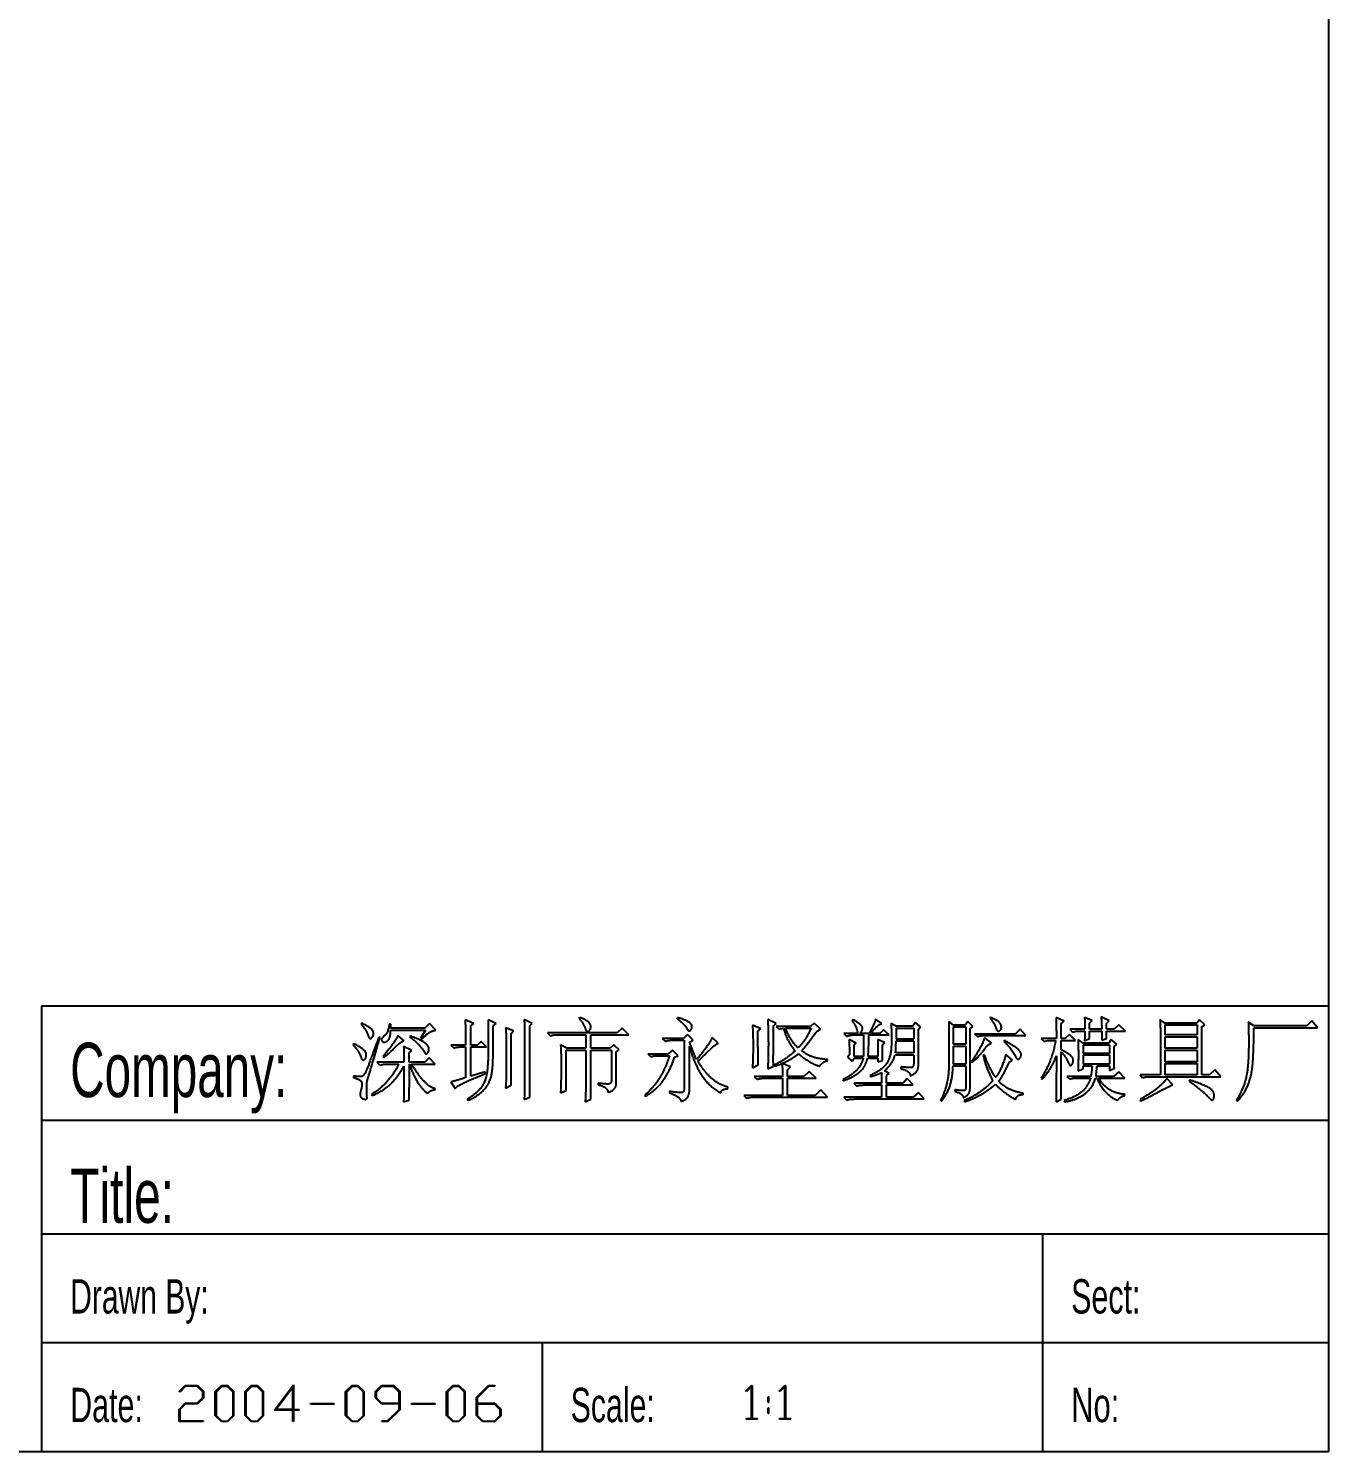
# Model space of a CAD drawing. Extents: x -97 to 297, y -189 to 89.
# Drawn here: x 188.5 to 296.6, y -189 to -70.6 of the extents above; entities that cross this region are included whole.
import ezdxf

# ---------------------------------------------------------------- set-up
doc = ezdxf.new("R2010")
doc.units = 0
doc.header["$MEASUREMENT"] = 0
doc.linetypes.add('SOLID', pattern=[0])
doc.layers.add('255', color=7, linetype='SOLID')

msp = doc.modelspace()

# ---------------------------------------------------------------- linework, layer by layer
at = {"layer": '255', "color": 0, "linetype": 'SOLID'}
for p, q in [((296.636, 89.049), (296.636, -189.049)), ((189.61, -152.001), (189.61, -189.049)), ((296.636, -152.001), (189.61, -152.001)), ((216.248, -153.404), (216.182, -153.49)), ((218.638, -153.49), (218.513, -153.49)), ((218.638, -153.49), (218.638, -153.832)), ((221.482, -153.832), (218.638, -153.832)), ((221.87, -153.443), (221.482, -153.832)), ((222.391, -153.983), (221.87, -153.443)), ((225.551, -153.424), (224.84, -153.12)), ((225.314, -153.641), (225.551, -153.424)), ((225.314, -155.234), (225.314, -153.641)), ((227.401, -153.424), (226.736, -153.12)), ((227.164, -153.641), (227.401, -153.424)), ((228.869, -154.049), (228.197, -153.793)), ((230.396, -153.424), (229.751, -153.101)), ((230.206, -153.641), (230.396, -153.424)), ((230.206, -158.619), (230.206, -153.641)), ((234.327, -153.016), (234.347, -152.93)), ((237.882, -153.812), (237.474, -154.22)), ((238.461, -154.372), (237.882, -153.812)), ((242.465, -153.035), (242.484, -152.93)), ((249.424, -153.878), (248.732, -153.575)), ((249.187, -154.069), (249.424, -153.878)), ((250.694, -153.424), (250.003, -153.101)), ((250.457, -153.661), (250.694, -153.424)), ((250.457, -153.661), (250.457, -156.097)), ((250.714, -153.68), (250.951, -153.917)), ((253.558, -153.68), (250.714, -153.68)), ((250.951, -153.917), (251.32, -153.832)), ((251.471, -153.832), (253.605, -153.832)), ((253.861, -153.404), (253.558, -153.68)), ((254.382, -153.917), (253.861, -153.404)), ((257.094, -153.101), (257.008, -153.187)), ((259.483, -153.424), (258.97, -153.082)), ((259.227, -153.556), (259.483, -153.424)), ((260.26, -153.404), (260.715, -153.661)), ((260.668, -153.812), (260.668, -154.741)), ((260.668, -153.812), (262.137, -153.812)), ((262.071, -153.661), (260.715, -153.661)), ((262.289, -153.358), (262.071, -153.661)), ((262.137, -153.812), (262.137, -154.741)), ((262.716, -153.727), (262.289, -153.358)), ((262.526, -153.898), (262.716, -153.727)), ((262.526, -156.959), (262.526, -153.898)), ((265.455, -153.575), (265.047, -153.272)), ((265.409, -153.727), (265.409, -155.168)), ((265.409, -153.727), (266.469, -153.727)), ((266.423, -153.575), (265.455, -153.575)), ((266.64, -153.272), (266.423, -153.575)), ((266.469, -153.727), (266.469, -155.168)), ((267.068, -153.68), (266.64, -153.272)), ((266.831, -153.812), (267.068, -153.68)), ((266.831, -158.704), (266.831, -153.812)), ((268.537, -152.93), (268.47, -152.969)), ((270.992, -153.898), (270.604, -154.286)), ((271.466, -154.438), (270.992, -153.898)), ((274.646, -153.253), (273.981, -152.93)), ((274.389, -153.443), (274.646, -153.253)), ((274.389, -154.694), (274.389, -153.443)), ((275.12, -153.917), (275.357, -154.154)), ((276.371, -153.917), (275.12, -153.917)), ((276.977, -153.187), (276.352, -152.93)), ((276.76, -153.404), (276.977, -153.187)), ((276.76, -153.917), (276.76, -153.404)), ((277.774, -153.917), (276.76, -153.917)), ((278.399, -153.206), (277.727, -152.883)), ((278.162, -153.424), (278.399, -153.206)), ((278.162, -153.917), (278.162, -153.424)), ((278.807, -153.917), (278.162, -153.917)), ((279.196, -153.556), (278.807, -153.917)), ((279.755, -154.069), (279.196, -153.556)), ((283.027, -153.404), (282.619, -153.101)), ((285.681, -153.404), (283.027, -153.404)), ((283.027, -153.556), (283.027, -154.391)), ((283.027, -153.556), (285.7, -153.556)), ((285.918, -153.12), (285.681, -153.404)), ((285.7, -153.556), (285.7, -154.391)), ((286.345, -153.556), (285.918, -153.12)), ((286.089, -153.68), (286.345, -153.556)), ((286.089, -157.709), (286.089, -153.68)), ((290.421, -153.641), (289.966, -153.338)), ((294.839, -153.641), (290.421, -153.641)), ((290.421, -153.793), (295.721, -153.793)), ((295.247, -153.206), (294.839, -153.641)), ((295.721, -153.793), (295.247, -153.206)), ((215.556, -155.102), (215.517, -155.215)), ((217.756, -154.609), (217.651, -154.589)), ((218.638, -153.983), (221.548, -153.983)), ((219.224, -154.457), (219.737, -154.865)), ((220.277, -154.457), (220.211, -154.543)), ((221.548, -153.983), (221.12, -154.694)), ((221.12, -154.694), (221.206, -154.76)), ((224.86, -154.115), (224.86, -155.234)), ((226.177, -154.931), (225.874, -155.234)), ((226.604, -155.386), (226.177, -154.931)), ((228.244, -154.694), (228.244, -157.822)), ((228.652, -154.267), (228.869, -154.049)), ((228.652, -157.775), (228.652, -154.267)), ((229.771, -154.115), (229.771, -158.657)), ((231.673, -154.22), (231.91, -154.457)), ((237.474, -154.22), (231.673, -154.22)), ((232.517, -154.372), (234.867, -154.372)), ((234.867, -154.372), (234.867, -155.491)), ((235.275, -154.372), (238.461, -154.372)), ((235.275, -155.491), (235.275, -154.372)), ((241.233, -154.675), (241.47, -154.912)), ((243.005, -154.675), (241.233, -154.675)), ((242.076, -154.826), (243.044, -154.826)), ((243.327, -154.352), (243.005, -154.675)), ((243.044, -154.826), (243.044, -158.856)), ((243.801, -154.826), (243.327, -154.352)), ((243.498, -154.997), (243.801, -154.826)), ((245.888, -155.083), (245.375, -154.609)), ((256.317, -154.267), (256.554, -154.504)), ((257.482, -154.267), (256.317, -154.267)), ((257.35, -155.063), (256.771, -154.78)), ((257.16, -154.391), (257.976, -154.391)), ((257.179, -155.215), (257.35, -155.063)), ((258.43, -154.267), (257.653, -154.267)), ((258.411, -154.391), (260.109, -154.391)), ((259.312, -154.267), (258.582, -154.267)), ((259.72, -155.017), (259.141, -154.78)), ((259.615, -153.964), (259.312, -154.267)), ((259.53, -155.215), (259.72, -155.017)), ((260.109, -154.391), (259.615, -153.964)), ((262.137, -154.741), (260.668, -154.741)), ((260.668, -154.865), (262.137, -154.865)), ((262.137, -154.865), (262.137, -155.879)), ((267.2, -154.286), (270.604, -154.286)), ((267.2, -154.286), (267.437, -154.523)), ((268.016, -154.438), (271.466, -154.438)), ((268.016, -154.628), (268.603, -155.083)), ((269.675, -154.846), (269.636, -154.931)), ((272.75, -154.694), (272.987, -154.931)), ((274.001, -154.694), (272.75, -154.694)), ((272.987, -154.931), (273.27, -154.846)), ((273.27, -154.846), (273.935, -154.846)), ((274.731, -154.694), (274.389, -154.694)), ((274.389, -154.846), (275.594, -154.846)), ((274.389, -155.623), (274.389, -154.846)), ((275.1, -154.352), (274.731, -154.694)), ((275.594, -154.846), (275.1, -154.352)), ((275.357, -154.154), (275.641, -154.069)), ((275.641, -154.069), (276.371, -154.069)), ((276.219, -155.063), (275.812, -154.78)), ((278.353, -155.063), (276.219, -155.063)), ((276.352, -154.865), (276.76, -154.675)), ((276.76, -154.069), (277.774, -154.069)), ((276.76, -154.675), (276.76, -154.069)), ((277.774, -154.069), (277.774, -154.826)), ((277.774, -154.826), (278.182, -154.675)), ((278.162, -154.069), (279.755, -154.069)), ((278.57, -154.78), (278.353, -155.063)), ((279.044, -155.149), (278.57, -154.78)), ((282.666, -154.504), (282.666, -157.709)), ((285.7, -154.391), (283.027, -154.391)), ((283.027, -154.543), (283.027, -155.491)), ((283.027, -154.543), (285.7, -154.543)), ((285.7, -154.543), (285.7, -155.491)), ((217.993, -156.182), (218.078, -156.268)), ((220.409, -155.689), (219.718, -155.339)), ((220.172, -155.879), (220.409, -155.689)), ((220.172, -156.656), (220.172, -155.879)), ((221.831, -156.287), (221.482, -156.656)), ((222.344, -156.808), (221.831, -156.287)), ((223.655, -155.234), (223.892, -155.471)), ((224.86, -155.234), (223.655, -155.234)), ((224.471, -155.386), (224.86, -155.386)), ((224.86, -155.386), (224.86, -157.946)), ((225.874, -155.234), (225.314, -155.234)), ((225.314, -155.386), (226.604, -155.386)), ((225.314, -157.822), (225.314, -155.386)), ((233.294, -155.491), (232.773, -155.215)), ((233.228, -155.642), (234.867, -155.642)), ((233.228, -159.007), (233.228, -155.642)), ((234.867, -155.491), (233.294, -155.491)), ((234.867, -155.642), (234.867, -158.486)), ((236.888, -155.491), (235.275, -155.491)), ((235.275, -155.642), (237, -155.642)), ((235.275, -158.657), (235.275, -155.642)), ((237.191, -155.215), (236.888, -155.491)), ((237, -155.642), (237, -158.098)), ((237.645, -155.623), (237.191, -155.215)), ((237.408, -155.794), (237.645, -155.623)), ((237.408, -158.381), (237.408, -155.794)), ((240.029, -155.965), (241.707, -155.965)), ((240.029, -155.965), (240.266, -156.202)), ((240.872, -156.116), (241.82, -156.116)), ((242.076, -155.642), (241.707, -155.965)), ((242.55, -156.116), (242.076, -155.642)), ((242.247, -156.248), (242.55, -156.116)), ((243.479, -159.112), (243.479, -155.32)), ((256.791, -156.05), (256.62, -156.248)), ((256.62, -156.248), (257.028, -156.571)), ((257.179, -156.182), (257.179, -155.215)), ((257.956, -156.182), (257.179, -156.182)), ((259.161, -156.182), (258.345, -156.182)), ((260.583, -156.031), (262.137, -156.031)), ((262.137, -155.879), (260.63, -155.879)), ((262.137, -156.031), (262.137, -156.761)), ((266.469, -155.168), (265.409, -155.168)), ((265.409, -155.32), (265.409, -156.808)), ((265.409, -155.32), (266.469, -155.32)), ((266.469, -155.32), (266.469, -156.808)), ((268.016, -156.05), (267.911, -156.097)), ((270.367, -156.485), (269.807, -156.011)), ((276.219, -155.215), (276.219, -155.926)), ((276.219, -155.215), (278.419, -155.215)), ((278.419, -155.926), (276.219, -155.926)), ((276.219, -156.05), (276.219, -156.808)), ((276.219, -156.05), (278.419, -156.05)), ((278.419, -155.215), (278.419, -155.926)), ((278.419, -156.05), (278.419, -156.808)), ((278.807, -155.339), (279.044, -155.149)), ((285.7, -155.491), (283.027, -155.491)), ((283.027, -155.642), (283.027, -156.637)), ((283.027, -155.642), (285.7, -155.642)), ((285.7, -155.642), (285.7, -156.637)), ((217.499, -156.656), (217.736, -156.893)), ((219.737, -156.656), (217.499, -156.656)), ((217.736, -156.893), (218.039, -156.808)), ((218.039, -156.808), (219.329, -156.808)), ((221.482, -156.656), (220.172, -156.656)), ((220.172, -156.808), (220.172, -158.77)), ((220.172, -156.808), (220.211, -156.808)), ((220.363, -156.808), (222.344, -156.808)), ((226.499, -157.453), (225.314, -157.822)), ((226.519, -157.604), (226.499, -157.453)), ((248.732, -157.13), (249.206, -156.874)), ((250.003, -157.216), (250.477, -156.979)), ((250.543, -156.893), (250.609, -156.998)), ((251.879, -157.045), (251.188, -156.761)), ((251.642, -157.282), (251.879, -157.045)), ((251.642, -157.841), (251.642, -157.282)), ((253.453, -157.433), (252.998, -157.841)), ((254.013, -157.993), (253.453, -157.433)), ((254.961, -156.524), (254.961, -156.419)), ((257.028, -156.571), (257.179, -156.334)), ((257.179, -156.334), (257.937, -156.334)), ((258.298, -156.334), (259.161, -156.334)), ((259.161, -156.334), (259.161, -156.637)), ((259.161, -156.637), (259.549, -156.505)), ((260.109, -157.604), (259.701, -157.367)), ((261.057, -157.045), (261.057, -157.196)), ((266.469, -156.808), (265.409, -156.808)), ((265.409, -156.959), (266.469, -156.959)), ((266.469, -156.959), (266.469, -158.77)), ((266.897, -156.637), (266.982, -156.676)), ((270.064, -156.676), (270.367, -156.485)), ((275.812, -157.387), (276.219, -157.216)), ((278.419, -156.808), (276.219, -156.808)), ((276.219, -156.959), (276.977, -156.959)), ((276.219, -157.216), (276.219, -156.959)), ((277.385, -156.959), (278.419, -156.959)), ((278.419, -156.959), (278.419, -157.348)), ((278.419, -157.348), (278.827, -157.15)), ((279.196, -157.453), (278.761, -157.841)), ((279.709, -157.993), (279.196, -157.453)), ((285.7, -156.637), (283.027, -156.637)), ((283.027, -156.761), (283.027, -157.709)), ((283.027, -156.761), (285.7, -156.761)), ((285.7, -156.761), (285.7, -157.709)), ((287.169, -157.301), (286.734, -157.709)), ((287.682, -157.861), (287.169, -157.301)), ((215.537, -157.822), (215.537, -157.927)), ((223.655, -158.296), (223.997, -158.856)), ((228.197, -158.809), (228.671, -158.572)), ((235.901, -158.401), (235.901, -158.533)), ((248.864, -157.841), (249.101, -158.078)), ((251.234, -157.841), (248.864, -157.841)), ((249.68, -157.993), (251.234, -157.993)), ((251.234, -157.993), (251.234, -159.415)), ((252.998, -157.841), (251.642, -157.841)), ((251.642, -157.993), (254.013, -157.993)), ((251.642, -159.415), (251.642, -157.993)), ((256.231, -158.098), (256.297, -158.183)), ((257.16, -158.401), (257.397, -158.638)), ((259.464, -158.401), (257.16, -158.401)), ((257.976, -158.552), (259.464, -158.552)), ((258.516, -157.756), (258.535, -157.861)), ((259.464, -157.519), (259.464, -158.401)), ((259.464, -158.552), (259.464, -159.567)), ((259.872, -157.775), (260.109, -157.604)), ((259.872, -158.401), (259.872, -157.775)), ((261.255, -158.401), (259.872, -158.401)), ((259.872, -158.552), (262.09, -158.552)), ((259.872, -159.567), (259.872, -158.552)), ((261.597, -158.012), (261.255, -158.401)), ((262.09, -158.552), (261.597, -158.012)), ((272.73, -158.012), (272.816, -158.078)), ((274.883, -157.841), (275.12, -158.078)), ((276.864, -157.841), (274.883, -157.841)), ((275.12, -158.078), (275.404, -157.993)), ((275.404, -157.993), (276.845, -157.993)), ((277.253, -157.993), (277.385, -157.993)), ((278.761, -157.841), (277.3, -157.841)), ((277.537, -157.993), (279.709, -157.993)), ((280.96, -157.709), (281.177, -157.946)), ((282.666, -157.709), (280.96, -157.709)), ((281.756, -157.861), (287.682, -157.861)), ((285.7, -157.709), (283.027, -157.709)), ((283.699, -158.533), (283.178, -158.012)), ((285.075, -158.144), (285.055, -158.249)), ((286.734, -157.709), (286.089, -157.709)), ((217.044, -159.33), (217.091, -159.434)), ((219.718, -159.955), (220.192, -159.823)), ((222.344, -158.941), (222.344, -158.856)), ((225.011, -159.738), (225.077, -159.842)), ((229.751, -159.757), (230.225, -159.567)), ((232.773, -159.197), (233.228, -159.007)), ((234.821, -159.955), (235.295, -159.738)), ((239.772, -159.415), (239.811, -159.501)), ((241.839, -159.093), (241.82, -159.197)), ((246.684, -158.856), (246.684, -158.723)), ((248.002, -159.415), (248.239, -159.652)), ((251.234, -159.415), (248.002, -159.415)), ((248.818, -159.567), (254.961, -159.567)), ((253.946, -159.415), (251.642, -159.415)), ((254.401, -158.96), (253.946, -159.415)), ((254.961, -159.567), (254.401, -158.96)), ((256.317, -159.567), (256.554, -159.804)), ((259.464, -159.567), (256.317, -159.567)), ((257.16, -159.718), (263.019, -159.718)), ((262.09, -159.567), (259.872, -159.567)), ((262.526, -159.178), (262.09, -159.567)), ((263.019, -159.718), (262.526, -159.178)), ((264.356, -159.823), (264.461, -159.889)), ((265.56, -158.96), (265.56, -159.093)), ((271.249, -159.349), (271.249, -159.244)), ((273.981, -159.955), (274.409, -159.738)), ((279.689, -159.434), (279.689, -159.33)), ((280.96, -159.757), (281.006, -159.889)), ((288.952, -159.823), (289.065, -159.908)), ((266.337, -159.842), (266.357, -159.955)), ((274.646, -159.842), (274.692, -159.955)), ((296.636, -161.509), (189.61, -161.509)), ((296.636, -170.974), (189.61, -170.974)), ((272.852, -170.974), (272.852, -189.049)), ((296.636, -180.012), (189.61, -180.012)), ((231.231, -180.012), (231.231, -189.049)), ((208.979, -185.605), (210.562, -183.51)), ((210.562, -183.51), (210.562, -185.548)), ((201.05, -184.056), (201.559, -183.553)), ((201.111, -184.102), (201.05, -184.056)), ((201.59, -183.624), (201.111, -184.102)), ((201.559, -183.553), (202.577, -183.553)), ((202.545, -183.624), (201.59, -183.624)), ((203.019, -184.095), (202.545, -183.624)), ((202.545, -185.032), (203.019, -184.561)), ((202.577, -183.553), (203.092, -184.064)), ((203.092, -184.578), (202.577, -185.09)), ((203.019, -184.561), (203.019, -184.095)), ((203.092, -184.578), (203.092, -184.064)), ((204.045, -184.064), (204.559, -183.553)), ((204.045, -186.057), (204.045, -184.064)), ((204.59, -183.627), (204.118, -184.101)), ((204.118, -184.101), (204.118, -186.058)), ((204.559, -183.553), (205.076, -183.553)), ((205.06, -183.627), (204.59, -183.627)), ((205.532, -184.101), (205.06, -183.627)), ((205.076, -183.553), (205.59, -184.064)), ((205.532, -186.058), (205.532, -184.101)), ((205.59, -186.057), (205.59, -184.064)), ((206.531, -184.064), (207.045, -183.553)), ((206.531, -186.057), (206.531, -184.064)), ((207.075, -183.627), (206.604, -184.101)), ((206.604, -184.101), (206.604, -186.058)), ((207.045, -183.553), (207.562, -183.553)), ((207.546, -183.627), (207.075, -183.627)), ((208.018, -184.101), (207.546, -183.627)), ((207.562, -183.553), (208.076, -184.064)), ((208.018, -186.058), (208.018, -184.101)), ((208.076, -186.057), (208.076, -184.064)), ((210.504, -183.7), (209.125, -185.544)), ((210.504, -185.544), (210.504, -183.7)), ((214.888, -184.064), (215.402, -183.553)), ((214.888, -186.057), (214.888, -184.064)), ((215.433, -183.627), (214.961, -184.101)), ((214.961, -184.101), (214.961, -186.058)), ((215.402, -183.553), (215.919, -183.553)), ((215.903, -183.627), (215.433, -183.627)), ((216.375, -184.101), (215.903, -183.627)), ((215.919, -183.553), (216.433, -184.064)), ((216.375, -186.058), (216.375, -184.101)), ((216.433, -186.057), (216.433, -184.064)), ((217.373, -184.064), (217.888, -183.553)), ((217.373, -184.578), (217.373, -184.064)), ((217.888, -185.09), (217.373, -184.578)), ((217.918, -183.627), (217.446, -184.101)), ((217.446, -184.101), (217.446, -184.57)), ((217.446, -184.57), (217.918, -185.043)), ((217.888, -183.553), (218.906, -183.553)), ((218.874, -183.627), (217.918, -183.627)), ((219.347, -184.101), (218.874, -183.627)), ((218.906, -183.553), (219.42, -184.064)), ((219.347, -185.043), (219.347, -184.101)), ((219.42, -185.559), (219.42, -184.064)), ((223.288, -184.064), (223.802, -183.553)), ((223.288, -186.057), (223.288, -184.064)), ((223.833, -183.627), (223.361, -184.101)), ((223.361, -184.101), (223.361, -186.058)), ((223.802, -183.553), (224.319, -183.553)), ((224.303, -183.627), (223.833, -183.627)), ((224.775, -184.101), (224.303, -183.627)), ((224.319, -183.553), (224.833, -184.064)), ((224.775, -186.058), (224.775, -184.101)), ((224.833, -186.057), (224.833, -184.064)), ((225.773, -184.561), (226.789, -183.553)), ((225.773, -186.057), (225.773, -184.561)), ((226.805, -183.624), (225.846, -184.578)), ((225.846, -184.578), (225.846, -185.032)), ((226.789, -183.553), (227.297, -183.553)), ((227.297, -183.624), (226.805, -183.624)), ((227.297, -183.553), (227.297, -183.624)), ((248.187, -184.015), (248.662, -183.543)), ((248.244, -184.058), (248.187, -184.015)), ((248.651, -183.652), (248.244, -184.058)), ((248.651, -186.299), (248.651, -183.652)), ((248.662, -183.543), (248.705, -183.543)), ((248.705, -183.543), (248.705, -186.299)), ((250.028, -184.506), (250.096, -184.506)), ((250.028, -184.974), (250.028, -184.506)), ((250.096, -184.974), (250.096, -184.506)), ((250.956, -184.015), (251.431, -183.543)), ((251.013, -184.058), (250.956, -184.015)), ((251.42, -183.652), (251.013, -184.058)), ((251.42, -186.299), (251.42, -183.652)), ((251.431, -183.543), (251.473, -183.543)), ((251.473, -183.543), (251.473, -186.299)), ((201.045, -185.543), (201.559, -185.032)), ((201.045, -186.553), (201.045, -185.543)), ((201.59, -185.09), (201.118, -185.559)), ((201.118, -185.559), (201.118, -186.496)), ((201.559, -185.032), (202.545, -185.032)), ((202.577, -185.09), (201.59, -185.09)), ((210.504, -185.605), (208.979, -185.605)), ((210.504, -185.544), (209.125, -185.544)), ((210.504, -186.553), (210.504, -185.605)), ((210.562, -185.548), (211.026, -185.548)), ((210.562, -185.605), (210.562, -186.553)), ((211.026, -185.605), (210.562, -185.605)), ((211.026, -185.605), (211.026, -185.548)), ((211.966, -185.053), (213.94, -185.053)), ((211.966, -185.096), (211.966, -185.053)), ((213.94, -185.096), (211.966, -185.096)), ((213.94, -185.096), (213.94, -185.053)), ((219.347, -185.09), (217.888, -185.09)), ((219.347, -185.043), (217.918, -185.043)), ((218.389, -186.496), (219.347, -185.543)), ((219.42, -185.559), (218.405, -186.553)), ((219.347, -185.543), (219.347, -185.09)), ((220.366, -185.053), (222.34, -185.053)), ((220.366, -185.096), (220.366, -185.053)), ((222.34, -185.096), (220.366, -185.096)), ((222.34, -185.096), (222.34, -185.053)), ((225.846, -185.032), (227.306, -185.032)), ((225.846, -185.116), (225.846, -186.058)), ((227.274, -185.116), (225.846, -185.116)), ((227.747, -185.588), (227.274, -185.116)), ((227.306, -185.032), (227.82, -185.543)), ((227.747, -186.058), (227.747, -185.588)), ((227.82, -186.057), (227.82, -185.543)), ((250.096, -184.974), (250.028, -184.974)), ((250.028, -185.415), (250.096, -185.415)), ((250.028, -185.871), (250.028, -185.415)), ((250.096, -185.871), (250.028, -185.871)), ((250.096, -185.871), (250.096, -185.415)), ((203.054, -186.553), (201.045, -186.553)), ((201.118, -186.496), (203.054, -186.496)), ((203.054, -186.496), (203.054, -186.553)), ((204.559, -186.553), (204.045, -186.057)), ((204.118, -186.058), (204.59, -186.53)), ((205.076, -186.553), (204.559, -186.553)), ((204.59, -186.53), (205.06, -186.53)), ((205.532, -186.058), (205.06, -186.53)), ((205.59, -186.057), (205.076, -186.553)), ((207.045, -186.553), (206.531, -186.057)), ((206.604, -186.058), (207.075, -186.53)), ((207.562, -186.553), (207.045, -186.553)), ((207.075, -186.53), (207.546, -186.53)), ((208.018, -186.058), (207.546, -186.53)), ((208.076, -186.057), (207.562, -186.553)), ((210.562, -186.553), (210.504, -186.553)), ((215.402, -186.553), (214.888, -186.057)), ((214.961, -186.058), (215.433, -186.53)), ((215.919, -186.553), (215.402, -186.553)), ((215.433, -186.53), (215.903, -186.53)), ((216.375, -186.058), (215.903, -186.53)), ((216.433, -186.057), (215.919, -186.553)), ((217.91, -186.496), (218.389, -186.496)), ((217.91, -186.553), (217.91, -186.496)), ((218.405, -186.553), (217.91, -186.553)), ((223.802, -186.553), (223.288, -186.057)), ((223.361, -186.058), (223.833, -186.53)), ((224.319, -186.553), (223.802, -186.553)), ((223.833, -186.53), (224.303, -186.53)), ((224.775, -186.058), (224.303, -186.53)), ((224.833, -186.057), (224.319, -186.553)), ((226.288, -186.553), (225.773, -186.057)), ((225.846, -186.058), (226.318, -186.53)), ((227.306, -186.553), (226.288, -186.553)), ((226.318, -186.53), (227.274, -186.53)), ((227.747, -186.058), (227.274, -186.53)), ((227.82, -186.057), (227.306, -186.553)), ((248.216, -186.299), (248.651, -186.299)), ((248.216, -186.352), (248.216, -186.299)), ((249.14, -186.352), (248.216, -186.352)), ((248.705, -186.299), (249.14, -186.299)), ((249.14, -186.352), (249.14, -186.299)), ((250.985, -186.299), (251.42, -186.299)), ((250.985, -186.352), (250.985, -186.299)), ((251.909, -186.352), (250.985, -186.352)), ((251.473, -186.299), (251.909, -186.299)), ((251.909, -186.352), (251.909, -186.299)), ((-96.636, -189.049), (296.636, -189.049))]:
    msp.add_line(p, q, dxfattribs=at)
for points in [[(216.182, -153.49), (216.636, -154.03), (216.893, -154.826), (217.281, -154.391), (217.091, -153.812), (216.248, -153.404)], [(218.513, -153.49), (218.447, -154.201), (217.822, -154.694), (217.973, -154.997), (218.276, -154.997), (218.638, -154.589), (218.638, -153.983)], [(224.84, -153.12), (224.86, -153.793), (224.86, -154.115)], [(226.736, -153.12), (226.756, -154.267), (226.736, -157.756), (226.025, -159.112), (225.011, -159.738)], [(225.077, -159.842), (225.827, -159.501), (226.841, -158.533), (227.21, -156.998), (227.164, -153.641)], [(228.197, -153.793), (228.244, -154.267), (228.244, -154.694)], [(229.751, -153.101), (229.771, -153.793), (229.771, -154.115)], [(234.327, -153.016), (234.735, -153.556), (234.906, -154.115), (235.143, -154.115), (235.361, -153.661), (234.992, -153.167), (234.347, -152.93)], [(242.465, -153.035), (243.024, -153.443), (243.479, -154.22), (243.801, -153.595), (243.242, -153.167), (242.484, -152.93)], [(248.732, -153.575), (248.779, -154.438), (248.779, -156.248), (248.732, -157.13)], [(250.003, -153.101), (250.049, -154.115), (250.049, -156.182), (250.003, -157.216)], [(251.32, -153.832), (251.557, -154.846), (252.268, -155.728)], [(252.524, -155.471), (251.879, -154.846), (251.471, -153.832)], [(253.605, -153.832), (253.15, -154.826), (252.524, -155.471)], [(252.827, -155.708), (253.321, -155.149), (254.079, -154.03), (254.382, -153.917)], [(257.008, -153.187), (257.397, -153.727), (257.482, -154.267)], [(257.653, -154.267), (257.937, -153.983), (257.785, -153.509), (257.094, -153.101)], [(258.97, -153.082), (258.819, -153.556), (258.43, -154.267)], [(260.26, -153.404), (260.326, -154.76), (260.194, -156.334), (259.464, -157.348), (258.516, -157.756)], [(258.582, -154.267), (258.772, -153.983), (259.227, -153.556)], [(265.047, -153.272), (265.067, -154.154), (265.067, -157.111), (265.001, -158.012), (264.678, -159.244), (264.356, -159.823)], [(268.47, -152.969), (268.859, -153.443), (269.077, -154.135), (269.419, -153.964), (269.438, -153.575), (269.162, -153.206), (268.537, -152.93)], [(273.981, -152.93), (274.001, -153.358), (274.001, -154.694)], [(276.352, -152.93), (276.371, -153.509), (276.371, -153.917)], [(277.727, -152.883), (277.774, -153.424), (277.774, -153.917)], [(282.619, -153.101), (282.666, -154.049), (282.666, -154.504)], [(289.966, -153.338), (290.013, -154.457), (289.966, -157.235), (289.492, -159.046), (288.952, -159.823)], [(289.065, -159.908), (289.795, -159.112), (290.44, -156.979), (290.421, -153.793)], [(215.517, -155.215), (216.011, -155.774), (216.267, -156.571), (216.617, -156.334), (216.617, -155.642), (215.556, -155.102)], [(217.651, -154.589), (216.656, -157.348), (216.333, -157.841), (216.077, -157.861), (215.537, -157.822)], [(215.537, -157.927), (215.992, -158.059), (216.333, -158.381), (215.992, -159.586), (216.703, -159.823), (216.656, -159.415), (216.636, -158.335), (216.874, -157.604), (217.756, -154.609)], [(219.224, -154.457), (218.941, -155.102), (217.993, -156.182)], [(218.078, -156.268), (218.513, -155.926), (219.415, -154.997), (219.737, -154.865)], [(220.211, -154.543), (220.666, -154.865), (221.311, -155.576), (221.614, -156.097), (221.917, -155.491), (221.443, -154.931), (220.277, -154.457)], [(221.206, -154.76), (221.633, -154.306), (222.173, -154.03), (222.391, -153.983)], [(231.91, -154.457), (232.194, -154.372), (232.517, -154.372)], [(241.47, -154.912), (241.754, -154.826), (242.076, -154.826)], [(244.077, -156.439), (243.801, -155.794), (243.498, -154.997)], [(245.375, -154.609), (245.006, -155.386), (244.077, -156.439)], [(244.19, -156.571), (244.788, -156.011), (245.651, -155.149), (245.888, -155.083)], [(249.206, -156.874), (249.187, -156.353), (249.187, -154.069)], [(256.554, -154.504), (256.837, -154.391), (257.16, -154.391)], [(256.771, -154.78), (256.791, -155.452), (256.791, -156.05)], [(257.976, -154.391), (257.976, -155.149), (257.956, -156.182)], [(258.345, -156.182), (258.411, -155.234), (258.411, -154.391)], [(259.141, -154.78), (259.161, -155.491), (259.161, -156.182)], [(260.63, -155.879), (260.668, -155.452), (260.668, -154.865)], [(268.016, -154.628), (267.892, -155.083), (267.2, -156.268), (266.897, -156.637)], [(266.982, -156.676), (267.588, -156.163), (268.366, -155.083), (268.603, -155.083)], [(267.437, -154.523), (267.693, -154.438), (268.016, -154.438)], [(269.636, -154.931), (270.367, -155.642), (270.755, -156.571), (271.144, -156.116), (270.926, -155.623), (270.347, -155.234), (269.675, -154.846)], [(273.935, -154.846), (273.659, -156.59), (272.73, -158.012)], [(275.812, -154.78), (275.831, -155.537), (275.831, -156.59), (275.812, -157.387)], [(276.371, -154.069), (276.371, -154.523), (276.352, -154.865)], [(278.182, -154.675), (278.162, -154.438), (278.162, -154.069)], [(219.718, -155.339), (219.737, -155.794), (219.737, -156.656)], [(223.892, -155.471), (224.148, -155.386), (224.471, -155.386)], [(232.773, -155.215), (232.82, -155.926), (232.82, -158.078), (232.773, -159.197)], [(241.82, -156.116), (241.214, -158.144), (239.772, -159.415)], [(239.811, -159.501), (241.47, -158.619), (242.247, -156.248)], [(240.266, -156.202), (240.522, -156.116), (240.872, -156.116)], [(243.479, -155.32), (244.314, -158.335), (246.086, -159.197)], [(250.477, -156.979), (250.457, -156.485), (250.457, -156.097)], [(252.268, -155.728), (251.642, -156.334), (250.543, -156.893)], [(250.609, -156.998), (251.774, -156.571), (252.571, -155.945)], [(252.571, -155.945), (252.847, -156.248), (253.927, -156.893), (254.335, -156.979)], [(254.961, -156.419), (254.657, -156.439), (253.434, -156.182), (252.827, -155.708)], [(259.549, -156.505), (259.53, -156.116), (259.53, -155.215)], [(259.701, -157.367), (260.431, -156.761), (260.583, -156.031)], [(267.911, -156.097), (268.016, -156.59), (268.451, -157.69), (268.708, -158.183)], [(268.964, -157.907), (268.603, -157.538), (268.016, -156.05)], [(269.807, -156.011), (269.438, -157.301), (268.964, -157.907)], [(272.816, -158.078), (273.659, -157.15), (274.001, -156.116)], [(274.001, -156.116), (274.001, -158.894), (273.981, -159.955)], [(274.389, -155.794), (274.797, -156.202), (275.167, -157.13), (275.508, -156.439), (275.034, -155.926), (274.389, -155.623)], [(274.409, -159.738), (274.389, -158.875), (274.389, -155.794)], [(278.827, -157.15), (278.807, -156.827), (278.807, -155.339)], [(219.329, -156.808), (218.533, -158.42), (217.044, -159.33)], [(217.091, -159.434), (218.77, -158.809), (219.737, -156.998)], [(219.737, -156.998), (219.737, -159.415), (219.718, -159.955)], [(220.211, -156.808), (220.751, -158.533), (221.719, -159.263)], [(222.344, -158.856), (221.528, -158.704), (220.363, -156.808)], [(246.684, -158.723), (245.309, -158.42), (244.19, -156.571)], [(251.188, -156.761), (251.234, -157.301), (251.234, -157.841)], [(254.335, -156.979), (254.487, -156.656), (254.961, -156.524)], [(257.937, -156.334), (257.739, -156.998), (256.857, -157.822), (256.231, -158.098)], [(256.297, -158.183), (257.028, -157.946), (258.127, -157.111), (258.298, -156.334)], [(262.137, -156.761), (262.137, -157.111), (261.683, -157.111), (261.057, -157.045)], [(261.057, -157.196), (261.834, -157.367), (261.853, -157.775)], [(261.853, -157.775), (262.545, -157.519), (262.526, -156.959)], [(264.461, -159.889), (264.981, -159.197), (265.389, -157.841), (265.409, -156.959)], [(269.201, -158.23), (269.722, -157.604), (270.064, -156.676)], [(276.977, -156.959), (276.931, -157.538), (276.864, -157.841)], [(277.3, -157.841), (277.339, -157.472), (277.385, -156.959)], [(224.86, -157.946), (224.281, -158.144), (223.655, -158.296)], [(223.997, -158.856), (224.148, -158.552), (226.519, -157.604)], [(228.244, -157.822), (228.244, -158.23), (228.197, -158.809)], [(228.671, -158.572), (228.652, -158.144), (228.652, -157.775)], [(230.225, -159.567), (230.206, -159.007), (230.206, -158.619)], [(234.867, -158.486), (234.867, -159.178), (234.821, -159.955)], [(237, -158.098), (237.02, -158.486), (236.375, -158.467), (235.901, -158.401)], [(235.901, -158.533), (236.697, -158.704), (236.717, -159.178)], [(236.717, -159.178), (237.408, -158.96), (237.408, -158.381)], [(249.101, -158.078), (249.358, -157.993), (249.68, -157.993)], [(257.397, -158.638), (257.653, -158.552), (257.976, -158.552)], [(258.535, -157.861), (259.122, -157.69), (259.464, -157.519)], [(268.708, -158.183), (268.404, -158.572), (267.048, -159.586), (266.337, -159.842)], [(266.357, -159.955), (267.305, -159.605), (268.385, -158.96), (268.945, -158.486)], [(268.945, -158.486), (269.201, -158.789), (270.149, -159.52), (270.623, -159.757)], [(271.249, -159.244), (270.604, -159.131), (269.656, -158.704), (269.201, -158.23)], [(276.845, -157.993), (276.627, -158.638), (275.726, -159.501), (274.646, -159.842)], [(274.692, -159.955), (276.779, -159.586), (277.253, -157.993)], [(277.385, -157.993), (278.011, -159.434), (279.13, -159.823)], [(279.689, -159.33), (278.893, -159.263), (277.859, -158.552), (277.537, -157.993)], [(283.178, -158.012), (282.922, -158.401), (281.803, -159.283), (280.96, -159.757)], [(281.006, -159.889), (281.5, -159.671), (283.093, -158.789), (283.699, -158.533)], [(281.177, -157.946), (281.434, -157.861), (281.756, -157.861)], [(285.055, -158.249), (286.345, -159.178), (287.037, -160.041), (287.208, -159.026), (285.918, -158.401), (285.075, -158.144)], [(220.192, -159.823), (220.172, -159.263), (220.172, -158.77)], [(221.719, -159.263), (221.851, -159.007), (222.344, -158.941)], [(229.771, -158.657), (229.771, -159.112), (229.751, -159.757)], [(235.295, -159.738), (235.275, -159.197), (235.275, -158.657)], [(241.82, -159.197), (242.721, -159.501), (242.787, -159.908)], [(243.044, -158.856), (243.044, -159.178), (242.616, -159.197), (241.839, -159.093)], [(242.787, -159.908), (243.129, -159.823), (243.432, -159.481), (243.479, -159.112)], [(246.086, -159.197), (246.125, -158.894), (246.684, -158.856)], [(248.239, -159.652), (248.495, -159.567), (248.818, -159.567)], [(256.554, -159.804), (256.837, -159.718), (257.16, -159.718)], [(266.469, -158.77), (266.469, -159.007), (266.12, -159.026), (265.56, -158.96)], [(265.56, -159.093), (266.232, -159.244), (266.252, -159.605)], [(266.252, -159.605), (266.574, -159.481), (266.831, -159.093), (266.831, -158.704)], [(270.623, -159.757), (270.689, -159.349), (271.249, -159.349)], [(279.13, -159.823), (279.281, -159.501), (279.689, -159.434)]]:
    msp.add_open_spline(points, degree=2, dxfattribs=at)

# ---------------------------------------------------------------- texts
for s, height, width, p in [('Company:', 4.5189, 0.655692, (191.988, -159.557)), ('Title:', 4.5189, 0.659722, (191.988, -170.022)), ('Drawn By:', 2.854, 0.654321, (191.988, -177.565)), ('Sect:', 2.854, 0.662857, (275.23, -177.565)), ('Date:', 2.854, 0.662857, (191.988, -186.602)), ('Scale:', 2.854, 0.659722, (233.609, -186.602)), ('No:', 2.854, 0.674603, (275.23, -186.602))]:
    msp.add_text(s, height=height, dxfattribs=dict(at, width=width)).set_placement(p)

doc.saveas('drawing.dxf')
